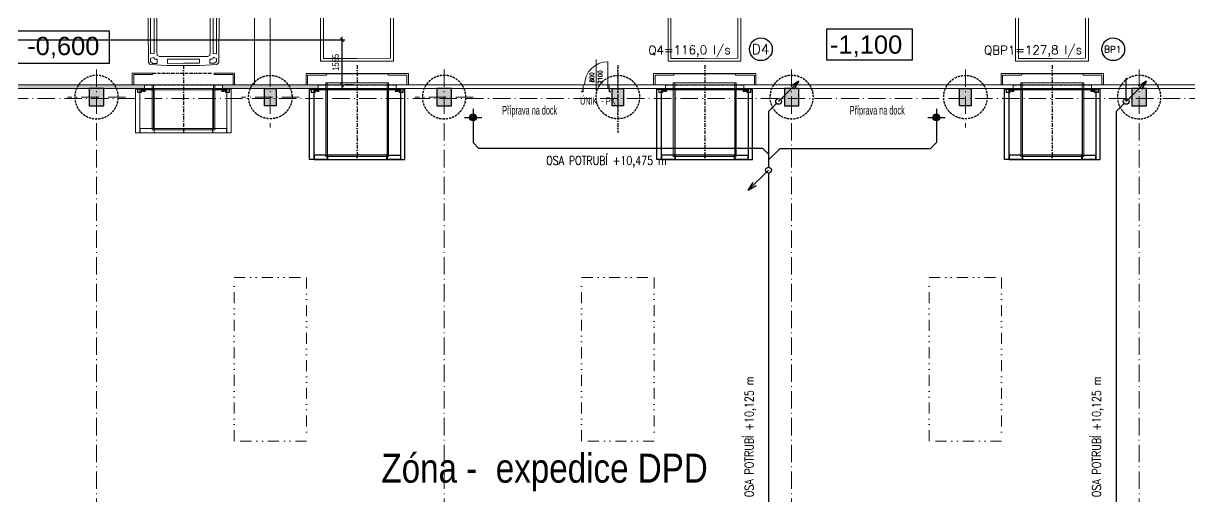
# Model space of a CAD drawing. Header units: millimetres. Extents: x 325046 to 1268204, y 1875583 to 2761998.
# Drawn here: x 799550 to 839822, y 2577153 to 2593488 of the extents above; entities that cross this region are included whole.
import ezdxf
from ezdxf.enums import TextEntityAlignment as Align

# ---------------------------------------------------------------- set-up
doc = ezdxf.new("R2010")
doc.units = ezdxf.units.MM
doc.header["$LTSCALE"] = 100
doc.header["$PDMODE"] = 65
for name, pattern in [('$AUDIT_BAD_LTYPE1', [0]), ('ACAD_ISO05W100', [33, 24, -3, 0, -3, 0, -3]), ('ACAD_ISO10W100', [18.5, 12, -3, 0.5, -3]), ('CONTINOUS', [0]), ('DASHDOT', [1, 0.5, -0.25, 0, -0.25]), ('DASHED', [0.75, 0.5, -0.25]), ('DASHED2', [9.525, 6.35, -3.175]), ('DIVIDE', [31.75, 12.7, -6.35, 0, -6.35, 0, -6.35]), ('SO02_F11anp01$0${ Leader Line}', [0])]:
    doc.linetypes.add(name, pattern=pattern)
for name, color, linetype, lineweight, true_color in [('Auta', 252, 'Continuous', 5, 0x696969), ('DVEŘE - POPIS', 7, 'Continuous', 5, 0x008a22), ('GATE', 7, 'Continuous', 9, 0x002eb8), ('Korabek-bezp_vtoky_text', 7, 'CONTINOUS', 0, 0x6b50af), ('Korabek-bezp_vtoky_trasy', 7, 'CONTINOUS', 30, 0x9d626f), ('Korabek-text', 7, 'Continuous', 0, 0x7a7a7a), ('Korabek-trasy', 7, 'Continuous', 30, 0x7478c3), ('Korabek-vpuste', 7, 'Continuous', 30, 0x6f7ceb), ('Manipulační - obrys - 1. etapa', 7, 'Continuous', 13, 0x1a63a8), ('OCELOVÉ KONSTRUKCE', 7, 'Continuous', 13, 0x2865c8), ('otvory', 7, 'Continuous', 20, 0xb30000), ('Parkování - členění - 2. etapa', 7, 'Continuous', 9, 0x4f4fb0), ('PO - dveře a odolnosti', 7, 'Continuous', 9, 0xc51645), ('Světlíky', 7, 'DIVIDE', 15, 0xf81696), ('TECH - Zóny', 7, 'DIVIDE', 15, 0x33843e), ('Šrafy - VÝPLŇ', 7, 'Continuous', 15, 0x9b9908)]:
    doc.layers.add(name, color=color, linetype=linetype, lineweight=lineweight, true_color=true_color)
for name, color, linetype in [('kóty 100', 5, 'Continuous'), ('Kóty osové', 5, 'Continuous'), ('NRŘ', 6, 'DIVIDE'), ('ČÁRKOVANÁ', 5, 'DASHED2'), ('ŽB- SLOUPY', 3, 'Continuous')]:
    doc.layers.add(name, color=color, linetype=linetype)
for name, color, linetype, lineweight in [('Objekty - osy', 5, 'ACAD_ISO10W100', 20), ('OBVODOVÝ PLÁŠŤ', 2, 'Continuous', 9), ('PŘEDĚL', 8, 'Continuous', 5), ('ŽB - Šraf-prefa', 253, 'Continuous', 13)]:
    doc.layers.add(name, color=color, linetype=linetype, lineweight=lineweight)
doc.layers.add('Příprava na dock', color=7, linetype='Continuous', true_color=0x616161)
doc.layers.add('VÝŠKOVÉ KOTY', color=7, linetype='Continuous', true_color=0xf90b4b)
doc.styles.add('ARIAL NARROW', font='ARIALN.TTF')
doc.styles.add('ARIL-TENKÝ', font='arial.ttf')
doc.styles.add('FSIMPLEX', font='simplex.shx')
doc.styles.add('ROMANS', font='romans.shx', dxfattribs={"width": 0.8})
doc.styles.add('ROZPISKA', font='arial.ttf', dxfattribs={"width": 0.6})
doc.dimstyles.new('100', dxfattribs={"dimscale": 100, "dimtxt": 2.3, "dimasz": 1.5, "dimexe": 1, "dimexo": 4, "dimgap": 1, "dimtad": 1, "dimdec": 0, "dimzin": 0, "dimdsep": 46, "dimtxsty": 'ARIAL NARROW', "dimblk": 'ARCHTICK', "dimcen": 4, "dimdle": 1, "dimclrd": 256, "dimclre": 256, "dimclrt": 7, "dimadec": 0, "dimazin": 0, "dimtfac": 1, "dimtdec": 0, "dimtix": 1, "dimtofl": 0, "dimtmove": 0, "dimatfit": 2, "dimldrblk": 'OBLIQUE', "dimfxl": 1, "dimtolj": 1, "dimtzin": 0, "dimlwd": -1, "dimlwe": -1, "dimarcsym": 1})
doc.dimstyles.new('400', dxfattribs={"dimscale": 400, "dimtxt": 2.5, "dimasz": 2, "dimexe": 1, "dimexo": 12, "dimgap": 1, "dimtad": 1, "dimdec": 0, "dimzin": 0, "dimdsep": 46, "dimtxsty": 'ARIL-TENKÝ', "dimblk": 'ARCHTICK', "dimcen": 4, "dimdle": 1, "dimclrd": 256, "dimclre": 256, "dimclrt": 7, "dimadec": 0, "dimazin": 0, "dimtfac": 1, "dimtdec": 0, "dimtix": 1, "dimtofl": 0, "dimtmove": 0, "dimatfit": 0, "dimldrblk": 'OBLIQUE', "dimfxl": 1, "dimtolj": 1, "dimtzin": 0, "dimlwd": -1, "dimlwe": -1, "dimarcsym": 0})

# ---------------------------------------------------------------- blocks, each defined once
blk = doc.blocks.new('H1 PU')
at = {"layer": 'Příprava na dock', "linetype": 'DASHED', "ltscale": 1.5}
blk.add_circle((1537736, -4876565), 750, dxfattribs=at)
blk = doc.blocks.new('A$C7DC35752')
at = {"layer": 'OCELOVÉ KONSTRUKCE', "flags": 128}
blk.add_lwpolyline([(0, 140), (0, 0), (140, 0), (140, 140), (0, 140)], dxfattribs=at)
blk.add_lwpolyline([(10, 130), (10, 10), (130, 10), (130, 130)], close=True, dxfattribs=at)
blk = doc.blocks.new('A$C5F711971')
at = {"layer": 'Auta'}
for p, q in [((3.321, 15.004), (3.487, 15.807)), ((5.123, 14.632), (5.289, 15.436)), ((3.128, 14.495), (3.006, 13.903)), ((3.049, 14.357), (3.059, 14.406)), ((3.492, 14.265), (3.049, 14.357)), ((3.059, 14.406), (3.502, 14.315)), ((3.522, 14.413), (3.128, 14.495)), ((3.401, 13.822), (3.522, 14.413)), ((3.56, 14.482), (3.415, 13.774)), ((3.502, 14.315), (3.492, 14.265)), ((3.67, 14.383), (3.63, 14.186)), ((3.63, 14.186), (4.073, 14.094)), ((3.67, 14.383), (4.114, 14.291)), ((4.557, 14.2), (4.114, 14.291)), ((4.557, 14.2), (4.517, 14.003)), ((4.583, 13.578), (4.705, 14.17)), ((4.705, 14.17), (5.099, 14.088)), ((2.977, 14.012), (2.988, 14.061)), ((3.421, 13.921), (2.977, 14.012)), ((2.988, 14.061), (3.431, 13.97)), ((3.006, 13.903), (3.401, 13.822)), ((4.517, 14.003), (4.073, 14.094)), ((5.057, 13.635), (4.614, 13.726)), ((4.685, 14.071), (4.674, 14.022)), ((4.674, 14.022), (5.118, 13.93)), ((5.128, 13.98), (4.685, 14.071)), ((5.099, 14.088), (4.977, 13.497)), ((5.118, 13.93), (5.128, 13.98)), ((4.977, 13.497), (4.583, 13.578)), ((4.603, 13.677), (5.047, 13.586)), ((5.047, 13.586), (5.057, 13.635)), ((2.12, 10.85), (3.352, 10.596)), ((4.584, 10.342), (3.352, 10.596)), ((1.491, 7.795), (2.723, 7.541)), ((3.955, 7.287), (2.723, 7.541)), ((0.861, 4.74), (2.093, 4.486)), ((3.325, 4.233), (2.093, 4.486))]:
    blk.add_line(p, q, dxfattribs=at)
for points in [[(4.55, 16.41), (4.174, 16.476), (3.814, 16.487), (3.538, 16.482), (3.358, 16.456), (3.274, 16.349), (3.141, 15.765), (2.96, 14.704), (3.007, 14.631), (3.563, 14.479), (4.128, 14.363)], [(3.357, 16.145), (3.377, 15.878), (3.319, 15.478), (3.207, 15.539), (3.308, 16.092), (3.357, 16.145)], [(4.53, 16.312), (4.185, 16.383), (3.785, 16.406), (3.509, 16.4), (3.37, 16.392), (3.269, 16.325)], [(4.501, 16.184), (4.136, 16.234), (3.83, 16.259), (3.496, 16.278), (3.412, 16.233), (3.425, 15.931), (3.823, 15.924), (4.199, 15.871), (4.429, 15.824)], [(4.55, 16.41), (4.922, 16.321), (5.257, 16.19), (5.508, 16.076), (5.663, 15.981), (5.698, 15.849), (5.59, 15.26), (5.336, 14.214), (5.264, 14.166), (4.694, 14.246), (4.128, 14.363)], [(4.506, 16.182), (4.861, 16.084), (5.153, 15.987), (5.466, 15.872), (5.526, 15.798), (5.394, 15.525), (5.026, 15.676), (4.66, 15.776), (4.429, 15.824)], [(4.53, 16.312), (4.875, 16.241), (5.252, 16.104), (5.503, 15.99), (5.627, 15.927), (5.694, 15.825)], [(3.344, 16.042), (3.088, 16.044), (3.127, 15.984), (3.324, 15.944), (3.344, 16.042)], [(3.194, 15.479), (3.307, 15.418), (3.216, 14.975), (3.093, 14.988), (3.194, 15.479)], [(4.368, 15.523), (4.121, 15.574), (4.072, 15.584), (4.012, 15.545), (3.931, 15.151), (3.97, 15.091), (4.02, 15.081), (4.266, 15.031)], [(4.368, 15.523), (4.614, 15.473), (4.663, 15.462), (4.702, 15.403), (4.621, 15.009), (4.562, 14.97), (4.512, 14.98), (4.266, 15.031)], [(5.542, 15.694), (5.418, 15.458), (5.313, 15.068), (5.44, 15.079), (5.565, 15.627), (5.542, 15.694)], [(5.512, 15.596), (5.749, 15.496), (5.689, 15.456), (5.492, 15.497), (5.512, 15.596)], [(3.321, 15.004), (3.308, 14.881), (3.373, 14.831), (4.19, 14.662)], [(5.428, 15.019), (5.3, 15.008), (5.209, 14.565), (5.326, 14.528), (5.428, 15.019)], [(3.188, 14.844), (3.061, 14.832), (3.039, 14.725), (3.099, 14.65), (3.158, 14.638), (3.254, 14.618), (3.284, 14.762), (3.212, 14.776), (3.181, 14.808), (3.183, 14.82)], [(3.601, 14.546), (3.631, 14.69), (4.17, 14.579)], [(3.613, 14.544), (4.143, 14.435)], [(4.685, 14.323), (4.715, 14.467), (4.176, 14.578)], [(5.123, 14.632), (5.086, 14.515), (5.007, 14.494), (4.19, 14.662)], [(4.673, 14.326), (4.143, 14.435)], [(5.182, 14.433), (5.294, 14.372), (5.272, 14.265), (5.188, 14.219), (5.128, 14.232), (5.032, 14.252), (5.062, 14.395), (5.134, 14.38), (5.175, 14.397), (5.177, 14.409)], [(3.982, 13.651), (2.75, 13.905), (0, 0.508), (1.232, 0.254)], [(3.961, 13.552), (2.828, 13.786), (0.119, 0.586), (1.252, 0.352)], [(3.982, 13.651), (5.213, 13.397), (2.464, 0), (1.232, 0.254)], [(3.961, 13.552), (5.095, 13.319), (2.385, 0.119), (1.252, 0.352)]]:
    blk.add_lwpolyline(points, dxfattribs=at)
blk = doc.blocks.new('A$C419B216D')
at = {"layer": 'Auta'}
for p, q in [((2279, 466), (2278, 5236)), ((439, 464), (438, 5234))]:
    blk.add_line(p, q, dxfattribs=at)
for points in [[(1358, 6040), (976, 6028), (621, 5966), (352, 5905), (181, 5844), (120, 5721), (108, 5122), (146, 97), (207, 36), (782, 0), (1359, 0)], [(1358, 5939), (1006, 5939), (609, 5881), (340, 5819), (206, 5783), (120, 5697)], [(1355, 5808), (988, 5783), (683, 5746), (353, 5697), (279, 5636), (353, 5343), (744, 5416), (1123, 5441), (1358, 5441)], [(1358, 6040), (1740, 6028), (2094, 5968), (2363, 5907), (2535, 5846), (2596, 5723), (2608, 5124), (2573, 99), (2512, 38), (1937, 1), (1359, 0)], [(1358, 5939), (1710, 5940), (2107, 5882), (2376, 5821), (2510, 5784), (2596, 5699)], [(1361, 5808), (1728, 5784), (2033, 5747), (2364, 5699), (2437, 5638), (2364, 5344), (1973, 5417), (1594, 5441), (1358, 5441)], [(251, 5435), (0, 5385), (50, 5335), (252, 5335), (251, 5435)], [(243, 5538), (316, 5281), (341, 4878), (219, 4915), (206, 5477), (243, 5538)], [(2474, 5540), (2401, 5283), (2376, 4880), (2499, 4916), (2510, 5479), (2474, 5540)], [(2465, 5437), (2717, 5387), (2666, 5337), (2465, 5336), (2465, 5437)], [(219, 4853), (341, 4817), (341, 415), (219, 403), (219, 4853)], [(1358, 5134), (1107, 5134), (1057, 5134), (1006, 5084), (1007, 4681), (1057, 4631), (1107, 4631), (1359, 4631)], [(1358, 5134), (1610, 5135), (1660, 5135), (1711, 5084), (1711, 4682), (1661, 4632), (1610, 4632), (1359, 4631)], [(2499, 4855), (2376, 4818), (2377, 417), (2499, 405), (2499, 4855)], [(439, 464), (451, 342), (525, 305), (1359, 306)], [(2279, 466), (2267, 343), (2193, 307), (1359, 306)], [(341, 281), (219, 244), (219, 134), (293, 73), (354, 73), (452, 73), (452, 220), (378, 220), (341, 244), (341, 256)], [(806, 73), (806, 220), (1356, 221)], [(818, 73), (1359, 74)], [(1900, 74), (1359, 74)], [(1912, 74), (1912, 221), (1362, 221)], [(2377, 282), (2499, 246), (2499, 136), (2426, 75), (2365, 75), (2267, 74), (2267, 221), (2340, 221), (2377, 246), (2377, 258)]]:
    blk.add_lwpolyline(points, dxfattribs=at)
blk = doc.blocks.new('A$C467A42A6')
at = {"layer": 'GATE', "linetype": 'Continuous'}
for points in [[(0, 2605), (0, 2965), (700, 2965), (700, 2915), (50, 2915), (50, 2605)], [(3531, 2605), (3531, 2965), (2831, 2965), (2831, 2915), (3481, 2915), (3481, 2605)], [(2801, 2645), (2801, 150), (731, 150), (731, 2645)]]:
    blk.add_lwpolyline(points, dxfattribs=at)
blk.add_lwpolyline([(681, 100), (681, 2645), (2851, 2645), (2851, 100)], close=True, dxfattribs=at)
at = {"layer": 'NRŘ', "color": 162, "ltscale": 20, "true_color": 0x002eb8}
blk.add_line((2831, 2965), (700, 2965), dxfattribs=at)
at = {"layer": 'ČÁRKOVANÁ', "ltscale": 30}
for p, q in [((266, 2435), (266, 0)), ((3266, 2435), (3266, 0))]:
    blk.add_line(p, q, dxfattribs=at)
for points in [[(116, 0), (116, 0), (116, 0), (116, 0), (116, 2435), (116, 2435), (116, 2435), (116, 2435), (116, 2435), (731, 2435), (731, 0), (116, 0)], [(2801, 2445), (731, 2445)], [(3416, 2435), (3416, 2435), (2801, 2435), (2801, 0), (2801, 0), (3416, 0), (3416, 0), (3416, 0), (3416, 2435), (3416, 2435), (3416, 2435), (3416, 2435)], [(741, 150), (276, 150), (276, 0), (741, 0)], [(2791, 0), (741, 0), (741, 150), (2791, 150), (2791, 0)], [(2791, 150), (3256, 150), (3256, 0), (2791, 0)]]:
    blk.add_lwpolyline(points, dxfattribs=at)
blk = doc.blocks.new('A$C1F717354')
at = {"layer": 'OBVODOVÝ PLÁŠŤ'}
for p, q in [((35, 102), (35, 102)), ((2850, 102), (2850, 102))]:
    blk.add_line(p, q, dxfattribs=at)
at = {"layer": 'otvory'}
blk.add_lwpolyline([(60, 97), (60, 57), (2840, 57), (2840, 97), (60, 97)], dxfattribs=at)
at = {"layer": 'PŘEDĚL'}
for p, q in [((23, 89), (23, 94)), ((27, 94), (23, 94)), ((24, 94), (26, 94)), ((35, 88), (24, 88)), ((26, 89), (26, 94)), ((27, 104), (27, 80)), ((32, 80), (27, 80)), ((32, 104), (32, 80)), ((33, 89), (33, 94)), ((37, 89), (37, 94)), ((2870, 89), (2870, 94)), ((2885, 94), (2870, 94)), ((2872, 94), (2874, 94)), ((2883, 88), (2872, 88)), ((2874, 89), (2874, 94)), ((2875, 104), (2875, 80)), ((2880, 80), (2875, 80)), ((2880, 104), (2880, 80)), ((2881, 89), (2881, 94)), ((2885, 89), (2885, 94))]:
    blk.add_line(p, q, dxfattribs=at)
for points in [[(100, 102), (0, 102), (0, 32), (5, 32), (5, 97), (100, 97), (100, 102)], [(5, 32), (21, 4), (33, 4), (27, 10), (35, 12), (31, 7), (23, 7), (8, 32), (8, 57), (33, 57), (33, 60), (5, 60)], [(2800, 102), (2900, 102), (2900, 32), (2895, 32), (2895, 97), (2800, 97), (2800, 102)], [(2895, 32), (2879, 4), (2867, 4), (2863, 10), (2865, 12), (2869, 7), (2877, 7), (2892, 32), (2892, 57), (2867, 57), (2867, 60), (2895, 60)]]:
    blk.add_lwpolyline(points, dxfattribs=at)
for points in [[(29, 94), (29, 96), (20, 96), (20, 94)], [(33, 30), (33, 22), (125, 22), (125, 30)], [(60, 57), (60, 0), (125, 0), (125, 57)], [(2840, 57), (2840, 0), (2775, 0), (2775, 57)], [(2867, 29), (2867, 22), (2776, 22), (2776, 29)], [(2887, 94), (2887, 96), (2868, 96), (2868, 94)]]:
    blk.add_lwpolyline(points, close=True, dxfattribs=at)
for points in [[(20, 38), (20, 14, 0.414214), (25, 9), (28, 9, 0.414214), (33, 14), (33, 38, 0.414214), (28, 43), (25, 43, 0.414214)], [(2880, 38), (2880, 14, -0.414214), (2875, 9), (2872, 9, -0.414214), (2867, 14), (2867, 38, -0.414214), (2872, 43), (2875, 43, -0.414214)]]:
    blk.add_lwpolyline(points, format="xyb", close=True, dxfattribs=at)
for centre, radius, start, end in [((24, 90), 1.83, 202.6199, 337.3801), ((30, 95), 6.81, 236.6015, 303.3985), ((30, 85), 5.44, 52.4827, 127.5173), ((2872, 90), 1.83, 202.6199, 337.3801), ((2878, 95), 6.81, 236.6015, 303.3985), ((2883, 90), 1.83, 202.6199, 337.3801)]:
    blk.add_arc(centre, radius, start, end, dxfattribs=at)
blk = doc.blocks.new('vpust_tučně')
at = {"layer": 'Korabek-vpuste'}
for p, q in [((53.146, 90.671), (53.146, 91.171)), ((52.896, 90.921), (53.396, 90.921))]:
    blk.add_line(p, q, dxfattribs=at)
for radius in [0.1, 0.075, 0.05]:
    blk.add_circle((53.146, 90.921), radius, dxfattribs=at)
blk = doc.blocks.new('A$C73023567')
at = {"layer": 'Korabek-bezp_vtoky_text', "lineweight": 30}
blk.add_circle((131379.2, 126546.4), 392.2, dxfattribs=at)
at = {"layer": 'Korabek-bezp_vtoky_trasy'}
for p, q in [((131825, 124745.6), (131825, 125545.6)), ((131825, 124745.6), (132522.3, 125442.9)), ((132522.3, 125442.9), (132247.7, 125272.2)), ((132522.3, 125442.9), (132351.6, 125168.3)), ((131754.4, 124674.7), (131475, 124395.3)), ((131475, 124395.3), (131475, 99975.1))]:
    blk.add_line(p, q, dxfattribs=at)
blk.add_circle((131825, 124745.6), 100, dxfattribs=at)
at = {"layer": 'Korabek-text', "lineweight": 30}
blk.add_circle((119214.2, 126546.4), 392.2, dxfattribs=at)
at = {"layer": 'Korabek-trasy'}
for p, q in [((119825, 124745.6), (120522.3, 125442.9)), ((120522.3, 125442.9), (120247.7, 125272.2)), ((120522.3, 125442.9), (120351.6, 125168.3)), ((119754.3, 124674.8), (119475, 124395.6)), ((109275, 124195.6), (109275, 123325.9)), ((119475, 124395.6), (119475, 122475.6)), ((125275, 124195.6), (125275, 123325.9)), ((109475.3, 123125.6), (109275, 123325.9)), ((125074.7, 123125.6), (125275, 123325.9)), ((119274.7, 123125.6), (109475.3, 123125.6)), ((119475, 122925.2), (119274.7, 123125.6)), ((119475, 122724.9), (119875.7, 123125.6)), ((119875.7, 123125.6), (125074.7, 123125.6)), ((119475, 122375.6), (118777.7, 121678.2)), ((119475, 122275.6), (119475, 103415.6)), ((118777.7, 121678.2), (118948.4, 121952.8)), ((118777.7, 121678.2), (119052.3, 121848.9))]:
    blk.add_line(p, q, dxfattribs=at)
for centre in [(119825, 124745.6), (119475, 122375.6)]:
    blk.add_circle(centre, 100, dxfattribs=at)
at = {"layer": 'Korabek-vpuste', "xscale": 1200, "yscale": 1200, "zscale": 1200, "rotation": 269.9999999927888}
for p in [(169.4, 187970.4), (16169.4, 187970.4)]:
    blk.add_blockref('vpust_tučně', p, dxfattribs=at)
at = {"layer": 'Korabek-bezp_vtoky_text', "style": 'ROMANS'}
for s, height, rotation, p in [('QBP1=127,8 l/s', 300, 0.3474, (126918.6, 126510.5)), ('BP1', 225, 359.6526, (131062.1, 126547.3))]:
    blk.add_text(s, height=height, rotation=rotation, dxfattribs=at).set_placement(p, align=Align.MIDDLE_LEFT)
at = {"layer": 'Korabek-bezp_vtoky_text', "insert": (131044.8, 111087.4), "char_height": 300, "width": 28411.347, "attachment_point": 7, "rotation": 90, "style": 'ROMANS'}
blk.add_mtext('OSA POTRUBÍ +10,125 m', dxfattribs=at)
at = {"layer": 'Korabek-text', "style": 'ROMANS'}
for s, height, rotation, p in [('Q4=116,0 l/s', 300, 0.3474, (115327.1, 126514.1)), ('D4', 350, 359.6526, (118897.1, 126547.3))]:
    blk.add_text(s, height=height, rotation=rotation, dxfattribs=at).set_placement(p, align=Align.MIDDLE_LEFT)
at = {"layer": 'Korabek-text', "char_height": 300, "width": 28411.347, "attachment_point": 7, "style": 'ROMANS'}
for s, insert, rotation in [('OSA POTRUBÍ +10,475 m', (111799.6, 122463.7), 0), ('OSA POTRUBÍ +10,125 m', (119048.2, 111087.4), 90)]:
    blk.add_mtext(s, dxfattribs=dict(at, insert=insert, rotation=rotation))
blk = doc.blocks.new('_ARCHTICK')
at = {"color": 0, "linetype": 'ByBlock', "const_width": 0.15}
blk.add_lwpolyline([(-0.5, -0.5), (0.5, 0.5)], dxfattribs=at)
blk = doc.blocks.new('*D810')
at = {"layer": 'Defpoints', "color": 0, "ltscale": 100, "transparency": 16777216}
for p in [(753759, 2592918), (810552, 2591363), (810552, 2591363)]:
    blk.add_point(p, dxfattribs=at)
at = {"layer": 'kóty 100', "ltscale": 100, "transparency": 16777216}
for p, q in [((754159, 2592918), (810652, 2592918)), ((810552, 2593018), (810552, 2591263)), ((810952, 2591363), (810652, 2591363))]:
    blk.add_line(p, q, dxfattribs=at)
at = {"layer": 'kóty 100', "ltscale": 100, "transparency": 16777216, "xscale": 150, "yscale": 150, "zscale": 150}
for p, rotation in [((810552, 2592918), 90), ((810552, 2591363), 270)]:
    blk.add_blockref('_ARCHTICK', p, dxfattribs=dict(at, rotation=rotation))
at = {"layer": 'kóty 100', "color": 7, "ltscale": 100, "transparency": 16777216, "insert": (810334, 2592140), "char_height": 230, "attachment_point": 5, "rotation": 90, "style": 'ARIAL NARROW'}
blk.add_mtext('\\A1;1555', dxfattribs=at)
blk = doc.blocks.new('_Oblique')
at = {"color": 0, "lineweight": -2}
blk.add_line((-0.5, -0.5), (0.5, 0.5), dxfattribs=at)
blk = doc.blocks.new('*D1556')
at = {"layer": 'Defpoints', "color": 0, "transparency": 16777216}
for p in [(705684, 2607866), (705684, 2591363), (1078474, 2591363)]:
    blk.add_point(p, dxfattribs=at)
at = {"layer": 'Kóty osové', "transparency": 16777216}
for p, q in [((705684, 2596163), (705684, 2608266)), ((1078474, 2596163), (1078474, 2608266)), ((1078874, 2607866), (705284, 2607866))]:
    blk.add_line(p, q, dxfattribs=at)
at = {"layer": 'Kóty osové', "transparency": 16777216, "xscale": 800, "yscale": 800, "zscale": 800, "rotation": 180}
blk.add_blockref('_ARCHTICK', (705684, 2607866), dxfattribs=at)
at = {"layer": 'Kóty osové', "transparency": 16777216, "xscale": 800, "yscale": 800, "zscale": 800}
blk.add_blockref('_ARCHTICK', (1078474, 2607866), dxfattribs=at)
at = {"layer": 'Kóty osové', "color": 7, "transparency": 16777216, "insert": (892079, 2608777), "char_height": 1000, "attachment_point": 5, "style": 'ARIL-TENKÝ'}
blk.add_mtext('\\A1;372790', dxfattribs=at)

msp = doc.modelspace()

# ---------------------------------------------------------------- hatches: boundary and pattern name
at = {"layer": 'Šrafy - VÝPLŇ', "linetype": 'ByBlock', "ltscale": 100}
h = msp.add_hatch(color=256, dxfattribs=at)
h.dxf.hatch_style = 1
h.paths.add_polyline_path([(803728.7, 2591362.7), (795053.7, 2591362.7), (795053.7, 2591242.7), (803728.7, 2591242.7)])
h = msp.add_hatch(color=256, dxfattribs=at)
h.dxf.hatch_style = 1
h.paths.add_polyline_path([(809728.7, 2591362.7), (806428.7, 2591362.7), (806428.7, 2591242.7), (809728.7, 2591242.7)])
at = {"layer": 'ŽB - Šraf-prefa'}
h = msp.add_hatch(color=256, dxfattribs=at)
h.dxf.hatch_style = 1
h.paths.add_polyline_path([(801828.7, 2590642.7), (802328.7, 2590642.7), (802328.7, 2591242.7), (801828.7, 2591242.7)])
h = msp.add_hatch(color=256, dxfattribs=at)
h.dxf.hatch_style = 1
h.paths.add_polyline_path([(808278.7, 2590642.7), (807878.7, 2590642.7), (807878.7, 2591242.7), (808278.7, 2591242.7)])
h = msp.add_hatch(color=256, dxfattribs=at)
h.dxf.hatch_style = 1
h.paths.add_polyline_path([(813828.7, 2590642.7), (814328.7, 2590642.7), (814328.7, 2591242.7), (813828.7, 2591242.7)])
h = msp.add_hatch(color=256, dxfattribs=at)
h.dxf.hatch_style = 1
h.paths.add_polyline_path([(820278.7, 2590642.7), (819878.7, 2590642.7), (819878.7, 2591242.7), (820278.7, 2591242.7)])
h = msp.add_hatch(color=256, dxfattribs=at)
h.dxf.hatch_style = 1
h.paths.add_polyline_path([(825828.7, 2590642.7), (826328.7, 2590642.7), (826328.7, 2591242.7), (825828.7, 2591242.7)])
h = msp.add_hatch(color=256, dxfattribs=at)
h.dxf.hatch_style = 1
h.paths.add_polyline_path([(832278.7, 2590642.7), (831878.7, 2590642.7), (831878.7, 2591242.7), (832278.7, 2591242.7)])
h = msp.add_hatch(color=256, dxfattribs=at)
h.dxf.hatch_style = 1
h.paths.add_polyline_path([(837828.7, 2590642.7), (838328.7, 2590642.7), (838328.7, 2591242.7), (837828.7, 2591242.7)])

# ---------------------------------------------------------------- linework, layer by layer
at = {"layer": 'GATE'}
for p, q in [((803578.7, 2591212.7), (803578.7, 2589712.7)), ((806578.7, 2591212.7), (806578.7, 2589712.7)), ((821578.7, 2591212.7), (821578.7, 2589712.7))]:
    msp.add_line(p, q, dxfattribs=at)
at = {"layer": 'GATE', "linetype": 'Continuous'}
for points in [[(803312.8, 2591362.7), (803312.8, 2591772.7), (804013.3, 2591772.7), (804013.3, 2591722.7), (803362.8, 2591722.7), (803362.8, 2591362.7)], [(806843.8, 2591362.7), (806843.8, 2591772.7), (806143.3, 2591772.7), (806143.3, 2591722.7), (806793.8, 2591722.7), (806793.8, 2591362.7)], [(804043.3, 2591362.7), (804043.3, 2589862.7), (806113.3, 2589862.7), (806113.3, 2591362.7)]]:
    msp.add_lwpolyline(points, dxfattribs=at)
at = {"layer": 'GATE'}
for points in [[(803428.7, 2591212.8), (803428.7, 2591212.8), (804063.7, 2591212.7), (804063.7, 2589712.7), (804063.7, 2589712.7), (803428.7, 2589712.7), (803428.7, 2589712.7), (803428.7, 2589712.7), (803428.7, 2591212.8), (803428.7, 2591212.8), (803428.7, 2591212.8), (803428.7, 2591212.8)], [(806728.7, 2589712.8), (806728.7, 2589712.8), (806728.7, 2589712.8), (806728.7, 2589712.8), (806728.7, 2591212.7), (806728.7, 2591212.7), (806728.7, 2591212.7), (806728.7, 2591212.7), (806728.7, 2591212.7), (806093.7, 2591212.7), (806093.7, 2589712.7), (806728.7, 2589712.8)], [(804073.7, 2589862.7), (803588.7, 2589862.7), (803588.7, 2589712.7), (804073.7, 2589712.7)], [(804073.7, 2589712.7), (806083.7, 2589712.7), (806083.7, 2589862.7), (804073.7, 2589862.7), (804073.7, 2589712.7)], [(806080.2, 2589862.7), (806568.7, 2589862.7), (806568.7, 2589712.7), (806083.7, 2589712.7)]]:
    msp.add_lwpolyline(points, dxfattribs=at)
at = {"layer": 'GATE', "linetype": 'Continuous'}
msp.add_lwpolyline([(806163.3, 2589812.7), (806163.3, 2591362.7), (803993.3, 2591362.7), (803993.3, 2589812.7)], close=True, dxfattribs=at)
at = {"layer": 'Manipulační - obrys - 1. etapa'}
msp.add_lwpolyline([(1019478.7, 2542472.7), (1078473.7, 2542472.7), (1078473.7, 2591362.7), (772398.7, 2591362.7)], dxfattribs=at)
at = {"layer": 'NRŘ', "ltscale": 0.1}
for p, q in [((804013.3, 2591772.7), (806143.3, 2591772.7)), ((803728.7, 2591362.7), (806428.7, 2591362.7)), ((809728.7, 2591362.7), (812428.7, 2591362.7)), ((821728.7, 2591362.7), (824428.7, 2591362.7)), ((833728.7, 2591362.7), (836428.7, 2591362.7))]:
    msp.add_line(p, q, dxfattribs=at)
at = {"layer": 'Objekty - osy', "ltscale": 0.5}
for points in [[(802078.7, 2591892.7), (802078.7, 2469892.7)], [(808078.7, 2591892.7), (808078.7, 2589892.7)], [(814078.7, 2591892.7), (814078.7, 2469892.7)], [(820078.7, 2591892.7), (820078.7, 2589892.7)], [(826078.7, 2591892.7), (826078.7, 2469892.7)], [(832078.7, 2591892.7), (832078.7, 2589892.7)], [(838078.7, 2591892.7), (838078.7, 2469892.7)], [(703843.7, 2590892.7), (1077843.7, 2590892.7)], [(803078.7, 2590942.7), (801078.7, 2590942.7)], [(809078.7, 2590942.7), (807078.7, 2590942.7)], [(815078.7, 2590942.7), (813078.7, 2590942.7)]]:
    msp.add_lwpolyline(points, dxfattribs=at)
at = {"layer": 'OBVODOVÝ PLÁŠŤ'}
for p, q in [((803688.7, 2591242.7), (803688.7, 2591242.7)), ((803728.7, 2591362.7), (803728.7, 2591242.7)), ((806428.7, 2591362.7), (806428.7, 2591242.7)), ((806493.7, 2591242.7), (806493.7, 2591242.7)), ((818878.7, 2591242.7), (818878.7, 2591362.7)), ((819778.7, 2591242.7), (819778.7, 2591362.7))]:
    msp.add_line(p, q, dxfattribs=at)
for points in [[(795053.7, 2591242.7), (795053.7, 2591362.7), (803728.7, 2591362.7)], [(803728.7, 2591242.7), (795053.7, 2591242.7)], [(806428.7, 2591362.7), (809728.7, 2591362.7), (809728.7, 2591242.7), (806428.7, 2591242.7)], [(812428.7, 2591362.7), (821728.7, 2591362.7), (821728.7, 2591242.7), (812428.7, 2591242.7), (812428.7, 2591362.7)], [(824428.7, 2591362.7), (833728.7, 2591362.7), (833728.7, 2591242.7), (824428.7, 2591242.7), (824428.7, 2591362.7)], [(836428.7, 2591242.7), (836428.7, 2591362.7), (845728.7, 2591362.7), (845728.7, 2591242.7), (836428.7, 2591242.7)]]:
    msp.add_lwpolyline(points, dxfattribs=at)
at = {"layer": 'OCELOVÉ KONSTRUKCE', "flags": 128}
for points in [[(818828.7, 2591242.7), (818878.7, 2591242.7), (818878.7, 2591122.7), (818828.7, 2591122.7), (818828.7, 2591132.7), (818868.7, 2591132.7), (818868.7, 2591232.7), (818828.7, 2591232.7), (818828.7, 2591242.7)], [(819828.7, 2591242.7), (819778.7, 2591242.7), (819778.7, 2591122.7), (819828.7, 2591122.7), (819828.7, 2591132.7), (819788.7, 2591132.7), (819788.7, 2591232.7), (819828.7, 2591232.7), (819828.7, 2591242.7)]]:
    msp.add_lwpolyline(points, dxfattribs=at)
at = {"layer": 'otvory', "ltscale": 2, "transparency": 33554687}
msp.add_line((819328.7, 2591163.7), (819328.7, 2592237.4), dxfattribs=at)
at = {"layer": 'otvory'}
for p in [(819728.7, 2592162.7), (819728.7, 2591362.7)]:
    msp.add_line(p, (819728.7, 2591237.7), dxfattribs=at)
at = {"layer": 'otvory', "linetype": 'ACAD_ISO05W100', "ltscale": 0.12}
for p, q in [((819778.7, 2591362.7), (818878.7, 2591362.7)), ((819778.7, 2591242.7), (818878.7, 2591242.7))]:
    msp.add_line(p, q, dxfattribs=at)
at = {"layer": 'otvory'}
msp.add_lwpolyline([(806468.2, 2591237.7), (806468.2, 2591197.7), (803689.1, 2591197.7), (803689.1, 2591237.7), (806468.2, 2591237.7)], dxfattribs=at)
at = {"layer": 'otvory', "ltscale": 2, "transparency": 33554687}
msp.add_arc((819728.7, 2591362.7), 800, 90, 180, dxfattribs=at)
at = {"layer": 'Parkování - členění - 2. etapa'}
msp.add_lwpolyline([(808078.7, 2591362.7), (808079.2, 2603362.7, 1), (807529.2, 2603362.8), (807528.7, 2591362.8), (808078.7, 2591362.7)], format="xyb", dxfattribs=at)
at = {"layer": 'PŘEDĚL'}
for p, q in [((803643.9, 2591230.1), (803643.9, 2591235)), ((803643.9, 2591235), (803658.2, 2591235)), ((803645.6, 2591229), (803656.5, 2591229)), ((803647.3, 2591230.1), (803647.3, 2591235)), ((803648.7, 2591244.7), (803648.7, 2591221.6)), ((803648.7, 2591221.6), (803653.3, 2591221.6)), ((803653.3, 2591244.7), (803653.3, 2591221.6)), ((803654.8, 2591230.1), (803654.8, 2591235)), ((803656.5, 2591235), (803654.8, 2591235)), ((803658.2, 2591230.1), (803658.2, 2591235)), ((806491.8, 2591230.1), (806491.8, 2591235)), ((806491.8, 2591235), (806506, 2591235)), ((806493.5, 2591229), (806504.3, 2591229)), ((806495.2, 2591230.1), (806495.2, 2591235)), ((806496.5, 2591244.7), (806496.5, 2591221.6)), ((806496.5, 2591221.6), (806501.2, 2591221.6)), ((806501.2, 2591244.7), (806501.2, 2591221.6)), ((806504.3, 2591235), (806502.7, 2591235)), ((806502.7, 2591230.1), (806502.7, 2591235)), ((806506, 2591230.1), (806506, 2591235))]:
    msp.add_line(p, q, dxfattribs=at)
for points in [[(803728.7, 2591242.7), (803628.7, 2591242.7), (803628.7, 2591172.7), (803633.7, 2591172.7), (803633.7, 2591237.7), (803728.7, 2591237.7), (803728.7, 2591242.7)], [(803633.7, 2591172.7), (803649.4, 2591145.5), (803661.6, 2591145.5), (803665.7, 2591151.1), (803663.3, 2591152.8), (803660.1, 2591148.5), (803651.2, 2591148.5), (803636.7, 2591173.5), (803636.7, 2591198.5), (803661.7, 2591198.5), (803661.7, 2591201.5), (803633.7, 2591201.5)], [(806428.7, 2591242.7), (806528.7, 2591242.7), (806528.7, 2591172.7), (806523.7, 2591172.7), (806523.7, 2591237.7), (806428.7, 2591237.7), (806428.7, 2591242.7)], [(806523.7, 2591172.7), (806507.9, 2591145.5), (806495.7, 2591145.5), (806491.6, 2591151.1), (806494.1, 2591152.8), (806497.2, 2591148.5), (806506.1, 2591148.5), (806520.7, 2591173.5), (806520.7, 2591198.5), (806495.7, 2591198.5), (806495.7, 2591201.5), (806523.7, 2591201.5)]]:
    msp.add_lwpolyline(points, dxfattribs=at)
for points in [[(803641.4, 2591235.5), (803641.4, 2591237.5), (803660.6, 2591237.5), (803660.6, 2591235.5)], [(803662.1, 2591170.6), (803662.1, 2591162.7), (803752.2, 2591162.7), (803752.2, 2591170.6)], [(803689.1, 2591197.7), (803689.1, 2591141.2), (803753.2, 2591141.2), (803753.2, 2591197.7)], [(806468.2, 2591197.7), (806468.2, 2591141.2), (806404.1, 2591141.2), (806404.1, 2591197.7)], [(806495.2, 2591170.9), (806495.2, 2591163.1), (806404.1, 2591163.1), (806404.1, 2591170.9)], [(806489.3, 2591235.5), (806489.3, 2591237.5), (806508.5, 2591237.5), (806508.5, 2591235.5)]]:
    msp.add_lwpolyline(points, close=True, dxfattribs=at)
for points in [[(803648.9, 2591179.6), (803648.9, 2591155.5, 0.4142136), (803653.9, 2591150.5), (803657.1, 2591150.5, 0.4142136), (803662.1, 2591155.5), (803662.1, 2591179.6, 0.4142136), (803657.1, 2591184.6), (803653.9, 2591184.6, 0.4142136)], [(806508.5, 2591179.6), (806508.5, 2591155.5, -0.4142136), (806503.5, 2591150.5), (806500.2, 2591150.5, -0.4142136), (806495.2, 2591155.5), (806495.2, 2591179.6, -0.4142136), (806500.2, 2591184.6), (806503.5, 2591184.6, -0.4142136)]]:
    msp.add_lwpolyline(points, format="xyb", close=True, dxfattribs=at)
for centre, radius, start, end in [((803645.6, 2591230.8), 1.83, 202.61986, 337.38014), ((803651, 2591235.8), 6.81, 236.60151, 303.39849), ((803656.5, 2591230.8), 1.83, 202.61986, 337.38014), ((806493.5, 2591230.8), 1.83, 202.61986, 337.38014), ((806498.9, 2591235.8), 6.81, 236.60151, 303.39849), ((806504.3, 2591230.8), 1.83, 202.61986, 337.38014)]:
    msp.add_arc(centre, radius, start, end, dxfattribs=at)
at = {"layer": 'Příprava na dock', "linetype": 'DASHDOT', "ltscale": 2.5}
for points in [[(805078.7, 2592046.1), (805078.7, 2589712.7)], [(811078.7, 2592046.1), (811078.7, 2588786.7)], [(820078.7, 2592046.1), (820078.7, 2589712.7)], [(823078.7, 2592046.1), (823078.7, 2588786.7)], [(835078.7, 2592046.1), (835078.7, 2588786.7)]]:
    msp.add_lwpolyline(points, dxfattribs=at)
at = {"layer": 'Světlíky', "ltscale": 0.3}
for points in [[(806828.7, 2584717.7), (809328.7, 2584717.7), (809328.7, 2579067.7), (806828.7, 2579067.7)], [(818828.7, 2584717.7), (821328.7, 2584717.7), (821328.7, 2579067.7), (818828.7, 2579067.7)], [(830828.7, 2584717.7), (833328.7, 2584717.7), (833328.7, 2579067.7), (830828.7, 2579067.7)]]:
    msp.add_lwpolyline(points, close=True, dxfattribs=at)
at = {"layer": 'VÝŠKOVÉ KOTY'}
for points in [[(802518, 2593231.1), (802518, 2592104.5), (799162.5, 2592104.5), (799162.5, 2593231.1)], [(830238.1, 2593302.4), (830238.1, 2592213.6), (827290.5, 2592213.6), (827290.5, 2593302.4)]]:
    msp.add_lwpolyline(points, close=True, dxfattribs=at)
at = {"layer": 'ŽB- SLOUPY'}
for points in [[(801828.7, 2590642.7), (802328.7, 2590642.7), (802328.7, 2591242.7), (801828.7, 2591242.7)], [(808278.7, 2590642.7), (807878.7, 2590642.7), (807878.7, 2591242.7), (808278.7, 2591242.7)], [(813828.7, 2590642.7), (814328.7, 2590642.7), (814328.7, 2591242.7), (813828.7, 2591242.7)], [(820278.7, 2590642.7), (819878.7, 2590642.7), (819878.7, 2591242.7), (820278.7, 2591242.7)], [(825828.7, 2590642.7), (826328.7, 2590642.7), (826328.7, 2591242.7), (825828.7, 2591242.7)], [(832278.7, 2590642.7), (831878.7, 2590642.7), (831878.7, 2591242.7), (832278.7, 2591242.7)], [(837828.7, 2590642.7), (838328.7, 2590642.7), (838328.7, 2591242.7), (837828.7, 2591242.7)]]:
    msp.add_lwpolyline(points, close=True, dxfattribs=at)

# ---------------------------------------------------------------- block references
at = {"layer": 'Auta', "xscale": -1000, "yscale": 1000, "zscale": 1000, "rotation": 348.400572998724}
for p in [(812225.1, 2591682.4), (824225.1, 2591682.4), (836225.1, 2591682.4)]:
    msp.add_blockref('A$C5F711971', p, dxfattribs=at)
at = {"layer": 'Auta'}
msp.add_blockref('A$C419B216D', (803723.7, 2592033.9), dxfattribs=at)
at = {"layer": 'GATE', "xscale": -1}
for p in [(812844.2, 2588786.7), (824844.2, 2588786.7), (836844.2, 2588786.7)]:
    msp.add_blockref('A$C467A42A6', p, dxfattribs=at)
at = {"layer": 'Korabek-trasy', "linetype": 'SO02_F11anp01$0${ Leader Line}'}
msp.add_blockref('A$C73023567', (705803.7, 2466047.2), dxfattribs=at)
at = {"layer": 'OCELOVÉ KONSTRUKCE', "linetype": '$AUDIT_BAD_LTYPE1', "xscale": -1}
for p in [(803628.7, 2591102.7), (806668.7, 2591102.7), (809628.6, 2591102.7), (812668.7, 2591102.7), (821628.6, 2591102.7), (824668.7, 2591102.7), (833628.6, 2591102.7), (836668.7, 2591102.7)]:
    msp.add_blockref('A$C7DC35752', p, dxfattribs=at)
at = {"layer": 'otvory'}
for p in [(809628.7, 2591141.2), (821628.7, 2591141.2), (833628.7, 2591141.2)]:
    msp.add_blockref('A$C1F717354', p, dxfattribs=at)
at = {"layer": 'Příprava na dock', "xscale": -1, "rotation": 89.99999999999993}
for p in [(-4074486.3, 4128678.7), (-4062486.3, 4128678.7), (-4050486.3, 4128678.7), (-4038486.3, 4128678.7)]:
    msp.add_blockref('H1 PU', p, dxfattribs=at)
at = {"layer": 'Příprava na dock', "rotation": 90.00000000000006}
for p in [(-4068486.3, 1053206.8), (-4056486.3, 1053206.8), (-4044486.3, 1053206.8)]:
    msp.add_blockref('H1 PU', p, dxfattribs=at)

# ---------------------------------------------------------------- texts
at = {"layer": 'DVEŘE - POPIS', "style": 'FSIMPLEX', "width": 0.8}
for s, p in [('800', (819256, 2591452.3)), ('2100', (819540, 2591404.5))]:
    msp.add_text(s, height=150, rotation=90, dxfattribs=at).set_placement(p)
at = {"layer": 'PO - dveře a odolnosti', "insert": (818772.8, 2590935.6, 0), "char_height": 250, "width": 3980.887, "attachment_point": 1, "style": 'ARIAL NARROW'}
msp.add_mtext('\\A1;{\\W0.7;ÚNIK  - PK}', dxfattribs=at)
at = {"layer": 'Příprava na dock', "style": 'ROZPISKA', "width": 0.6}
for p in [(816083.9, 2590336.6), (828083.9, 2590336.6)]:
    msp.add_text('Příprava na dock', height=300, rotation=0.1087, dxfattribs=at).set_placement(p)
at = {"layer": 'TECH - Zóny', "insert": (817548.8, 2577985.9), "char_height": 1000, "width": 20562.982, "attachment_point": 5, "style": 'ARIAL NARROW'}
msp.add_mtext('Zóna -  expedice DPD', dxfattribs=at)
at = {"layer": 'VÝŠKOVÉ KOTY', "linetype": 'SO02_F11anp01$0${ Leader Line}', "style": 'ARIL-TENKÝ'}
for s, p in [('-0,600', (800930.7, 2592707.3)), ('-1,100', (828650.8, 2592754.7))]:
    msp.add_text(s, height=630, dxfattribs=at).set_placement(p, align=Align.MIDDLE_CENTER)

# ---------------------------------------------------------------- dimensions: what is measured, and where the dimension line sits
at = {"layer": 'kóty 100', "ltscale": 100}
dim = msp.add_linear_dim(base=(810551.5, 2591362.7), p1=(753758.7, 2592917.7), p2=(810551.5, 2591362.7), angle=90, dimstyle='100', override={"dimtmove": 1}, dxfattribs=at)
dim.commit()
dim.dimension.update_dxf_attribs({"geometry": '*D810', "text_midpoint": (810334.1, 2592140.2)})
at = {"layer": 'Kóty osové'}
dim = msp.add_linear_dim(base=(705683.7, 2607865.8), p1=(1078473.7, 2591362.7), p2=(705683.7, 2591362.7), dimstyle='400', override={"dimtmove": 1}, dxfattribs=at)
dim.commit()
dim.dimension.update_dxf_attribs({"geometry": '*D1556', "text_midpoint": (892078.7, 2608776.8)})

doc.saveas('drawing.dxf')
